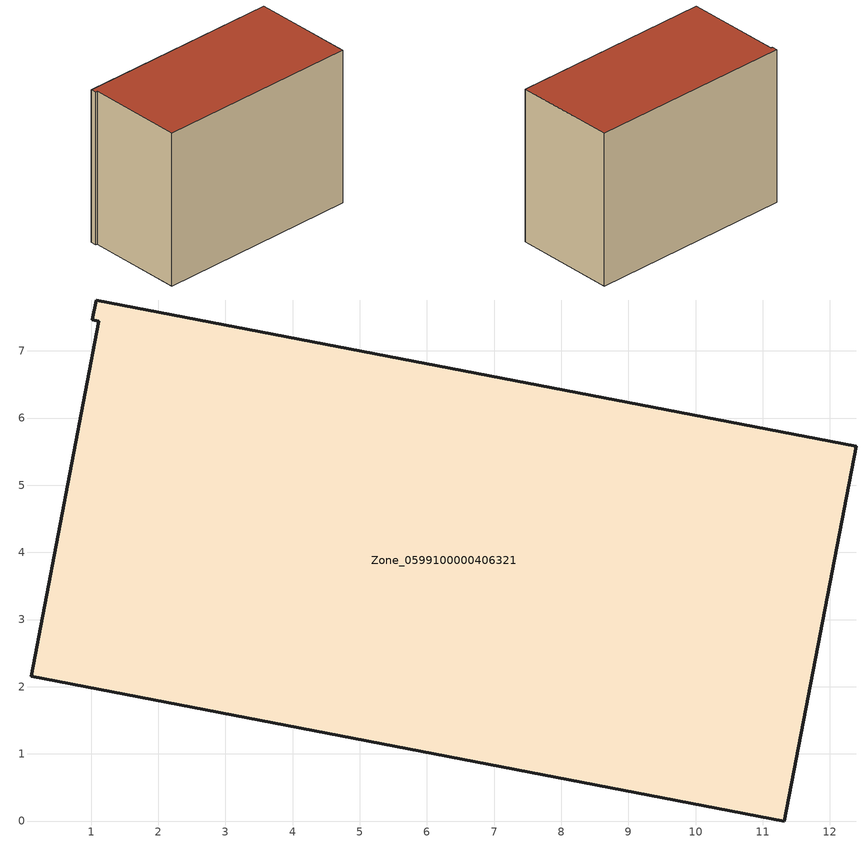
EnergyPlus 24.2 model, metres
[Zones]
Zone_0599100000406321
 floor ground (C_G): 1.11,7.44 1.02,7.46 1.07,7.76 12.39,5.58 11.32,0 0.11,2.16 z0
 wall outside (C_F): 11.32,0 12.39,5.58 1.07,7.76 1.02,7.46 1.11,7.44 0.11,2.16 11.32,0 z0:8.77
 roof outside (C_R): 1.11,7.44 0.11,2.16 11.32,0 12.39,5.58 1.07,7.76 1.02,7.46 z8.77
[BUILDING]
Pand.0599100000406321: North Axis=0; Terrain=City; Loads Convergence Tolerance Value=0.04; Temperature Convergence Tolerance Value=0.4; Solar Distribution=FullExterior; Maximum Number of Warmup Days=25; Minimum Number of Warmup Days=1
[Site:Location]
Rotterdam.The.Hague.AP_ZH_NLD Design_Conditions: Latitude=51.96; Longitude=4.45; Time Zone=1; Elevation=-4.5
[SITE:GROUNDTEMPERATURE:BUILDINGSURFACE]
18, 18, 18, 18, 18, 18, 18, 18, 18, 18, 18, 18
[MATERIAL] Thermal Absorptance=0.9; Solar Absorptance=0.7; Visible Absorptance=0.7
Name | Roughness | Thickness | Conductivity | Density | Specific Heat
G.TI.1992-2005 | MediumSmooth | 0.15 | 0.06 | 540 | 1210
F.TI.1992-2005 | Rough | 0.3 | 0.12 | 1920 | 840
R.TI.1992-2005 | MediumRough | 0.2 | 0.08 | 1500 | 1000
[CONSTRUCTION]
C_G: G.TI.1992-2005
C_F: F.TI.1992-2005
C_R: R.TI.1992-2005
[ZONE]
Zone_0599100000406321: Type=1; Multiplier=1; Ceiling Height=Autocalculate; Volume=Autocalculate; Floor Area=autocalculate; Part of Total Floor Area=Yes
[ZONEINFILTRATION:DESIGNFLOWRATE]
Infil_Zone_0599100000406321: Zone or ZoneList or Space or SpaceList=Zone_0599100000406321; Schedule=AlwaysOn; Design Flow Rate Calculation Method=Flow/Area; Flow Rate per Floor Area=0.0015; Constant Term Coefficient=1; Temperature Term Coefficient=0; Velocity Term Coefficient=0; Velocity Squared Term Coefficient=0
[HVACTEMPLATE:ZONE:IDEALLOADSAIRSYSTEM]
Zone_0599100000406321: Maximum Heating Supply Air Temperature=50; Minimum Cooling Supply Air Temperature=13; Maximum Heating Supply Air Humidity Ratio=0.0156; Minimum Cooling Supply Air Humidity Ratio=0.0077; Heating Limit=NoLimit; Cooling Limit=NoLimit; Dehumidification Control Type=ConstantSensibleHeatRatio; Cooling Sensible Heat Ratio=0.7; Dehumidification Setpoint=60; Humidification Control Type=None; Humidification Setpoint=30; Outdoor Air Method=None; Outdoor Air Flow Rate per Person=0.00944; Outdoor Air Flow Rate per Zone Floor Area=0; Outdoor Air Flow Rate per Zone=0; Demand Controlled Ventilation Type=None; Outdoor Air Economizer Type=NoEconomizer; Heat Recovery Type=None; Sensible Heat Recovery Effectiveness=0.7; Latent Heat Recovery Effectiveness=0.65
[ZONECONTROL:THERMOSTAT]
ThermostatControl_Zone_0599100000406321: Zone or ZoneList=Zone_0599100000406321; Control Type Schedule=DualSetpointControlType; Control 1=Thermostat_Zone_0599100000406321; Temperature Difference Between Cutout And Setpoint=0
[THERMOSTATSETPOINT:DUALSETPOINT]
Thermostat_Zone_0599100000406321: Heating Setpoint Temperature Schedule=HeatingSetpoint_Zone_0599100000406321; Cooling Setpoint Temperature Schedule=CoolingSetpoint_Zone_0599100000406321
[SCHEDULE:COMPACT]
HeatingSetpoint_Zone_0599100000406321: Through: 12/31, For: AllDays, Until: 24:00, 21
CoolingSetpoint_Zone_0599100000406321: Through: 12/31, For: AllDays, Until: 24:00, 24
DualSetpointControlType: Through: 12/31, For: AllDays, Until: 24:00, 4
AlwaysOn: Through: 12/31, For: AllDays, Until: 24:00, 1
